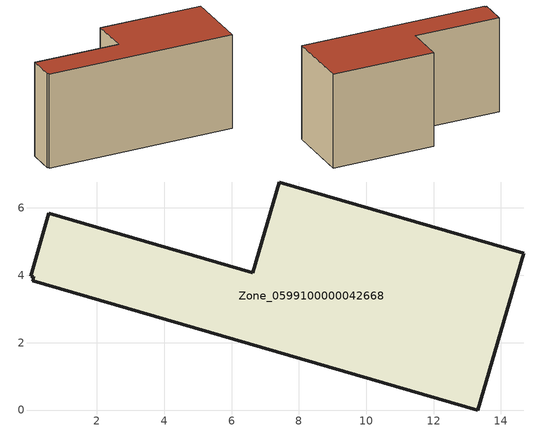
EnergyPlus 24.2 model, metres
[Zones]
Zone_0599100000042668
 floor ground (C_G): 14.68,4.66 13.31,0 0.09,3.83 0.12,3.95 0.03,3.98 0.57,5.84 6.62,4.07 7.41,6.77 z0
 wall outside (C_F): 6.62,4.07 0.57,5.84 0.03,3.98 0.12,3.95 0.09,3.83 13.31,0 14.68,4.66 7.41,6.77 6.62,4.07 z0:7.08
 roof outside (C_R): 0.09,3.83 13.31,0 14.68,4.66 7.41,6.77 6.62,4.07 0.57,5.84 0.03,3.98 0.12,3.95 z7.08
[BUILDING]
Pand.0599100000042668: North Axis=0; Terrain=City; Loads Convergence Tolerance Value=0.04; Temperature Convergence Tolerance Value=0.4; Solar Distribution=FullExterior; Maximum Number of Warmup Days=25; Minimum Number of Warmup Days=1
[Site:Location]
Rotterdam.The.Hague.AP_ZH_NLD Design_Conditions: Latitude=51.96; Longitude=4.45; Time Zone=1; Elevation=-4.5
[SITE:GROUNDTEMPERATURE:BUILDINGSURFACE]
18, 18, 18, 18, 18, 18, 18, 18, 18, 18, 18, 18
[MATERIAL] Thermal Absorptance=0.9; Solar Absorptance=0.7; Visible Absorptance=0.7
Name | Roughness | Thickness | Conductivity | Density | Specific Heat
G.TI.1946 | MediumSmooth | 0.15 | 1 | 540 | 1210
F.TI.1946 | Rough | 0.3 | 0.857143 | 1920 | 840
R.TI.1946 | MediumRough | 0.2 | 0.1 | 1500 | 1000
[CONSTRUCTION]
C_G: G.TI.1946
C_F: F.TI.1946
C_R: R.TI.1946
[ZONE]
Zone_0599100000042668: Type=1; Multiplier=1; Ceiling Height=Autocalculate; Volume=Autocalculate; Floor Area=autocalculate; Part of Total Floor Area=Yes
[ZONEINFILTRATION:DESIGNFLOWRATE]
Infil_Zone_0599100000042668: Zone or ZoneList or Space or SpaceList=Zone_0599100000042668; Schedule=AlwaysOn; Design Flow Rate Calculation Method=Flow/Area; Flow Rate per Floor Area=0.003; Constant Term Coefficient=1; Temperature Term Coefficient=0; Velocity Term Coefficient=0; Velocity Squared Term Coefficient=0
[HVACTEMPLATE:ZONE:IDEALLOADSAIRSYSTEM]
Zone_0599100000042668: Maximum Heating Supply Air Temperature=50; Minimum Cooling Supply Air Temperature=13; Maximum Heating Supply Air Humidity Ratio=0.0156; Minimum Cooling Supply Air Humidity Ratio=0.0077; Heating Limit=NoLimit; Cooling Limit=NoLimit; Dehumidification Control Type=ConstantSensibleHeatRatio; Cooling Sensible Heat Ratio=0.7; Dehumidification Setpoint=60; Humidification Control Type=None; Humidification Setpoint=30; Outdoor Air Method=None; Outdoor Air Flow Rate per Person=0.00944; Outdoor Air Flow Rate per Zone Floor Area=0; Outdoor Air Flow Rate per Zone=0; Demand Controlled Ventilation Type=None; Outdoor Air Economizer Type=NoEconomizer; Heat Recovery Type=None; Sensible Heat Recovery Effectiveness=0.7; Latent Heat Recovery Effectiveness=0.65
[ZONECONTROL:THERMOSTAT]
ThermostatControl_Zone_0599100000042668: Zone or ZoneList=Zone_0599100000042668; Control Type Schedule=DualSetpointControlType; Control 1=Thermostat_Zone_0599100000042668; Temperature Difference Between Cutout And Setpoint=0
[THERMOSTATSETPOINT:DUALSETPOINT]
Thermostat_Zone_0599100000042668: Heating Setpoint Temperature Schedule=HeatingSetpoint_Zone_0599100000042668; Cooling Setpoint Temperature Schedule=CoolingSetpoint_Zone_0599100000042668
[SCHEDULE:COMPACT]
HeatingSetpoint_Zone_0599100000042668: Through: 12/31, For: AllDays, Until: 24:00, 21
CoolingSetpoint_Zone_0599100000042668: Through: 12/31, For: AllDays, Until: 24:00, 24
DualSetpointControlType: Through: 12/31, For: AllDays, Until: 24:00, 4
AlwaysOn: Through: 12/31, For: AllDays, Until: 24:00, 1
